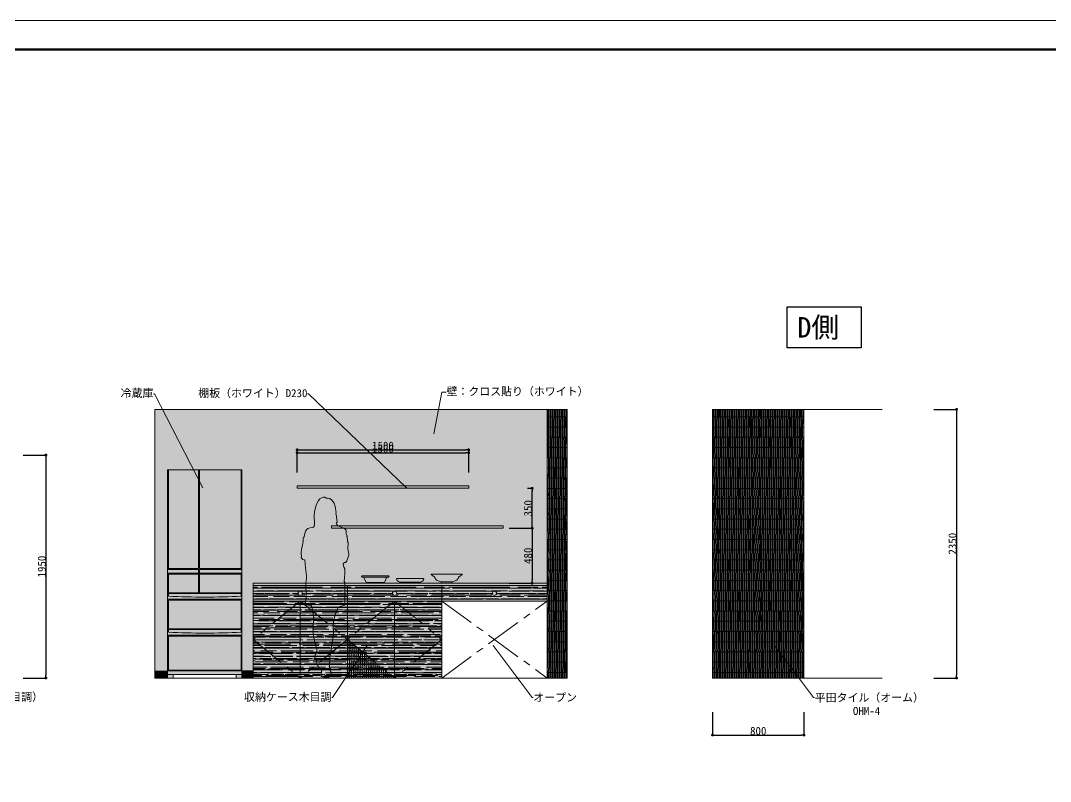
# Model space of a CAD drawing. Header units: millimetres. Extents: x -63086 to 83971, y -129912 to 13382.
# Drawn here: x 22717 to 31720, y -36918 to -30262 of the extents above; entities that cross this region are included whole.
import ezdxf
from ezdxf import colors
from ezdxf.entities.mleader import LeaderData, LeaderLine
from ezdxf.math import Vec2, Vec3

# ---------------------------------------------------------------- set-up
doc = ezdxf.new("R2010")
doc.units = ezdxf.units.MM
doc.linetypes.add('CENTER', pattern=[50.8, 31.75, -6.35, 6.35, -6.35])
doc.layers.get('0').update_dxf_attribs({"lineweight": 0})
for name, color, linetype, lineweight in [('004建具', 7, 'Continuous', 9), ('01用紙枠', 7, 'Continuous', 5), ('097家具', 7, 'Continuous', 0), ('展開', 7, 'Continuous', 9), ('展開建具用', 250, 'Continuous', 9)]:
    doc.layers.add(name, color=color, linetype=linetype, lineweight=lineweight)
doc.layers.add('文字', color=7, linetype='Continuous')
doc.styles.get("Standard").update_dxf_attribs({"font": 'MS Mincho.ttf'})
doc.styles.add('小岩', font='MS Mincho.ttf', dxfattribs={"height": 150})
doc.dimstyles.new('寸法', dxfattribs={"dimtxt": 70, "dimasz": 25, "dimexe": 1.5, "dimexo": 200, "dimtad": 1, "dimdec": 0, "dimtxsty": 'Standard', "dimblk": 'DOT', "dimcen": 2.5, "dimadec": 0, "dimazin": 0, "dimtfac": 1, "dimtdec": 0, "dimtmove": 0, "dimatfit": 3, "dimfxl": 200, "dimfxlon": 1, "dimarcsym": 0})
pattern_1 = [(0, (-8282.7, 1408.853), (78.232, 35.56), [533.4, -71.12, 177.8, -35.56]), (0, (-8235.404, 1426.633), (-35.56, 47.2948), [106.68, -11.7348, 213.36, -26.67]), (0, (-8264.92, 1439.08), (184.912, 23.8252), [284.48, -49.784, 142.24, -35.56])]
pattern_2 = [(0, (-8282.7, 1408.85), (0, 89.408), []), (90, (-8282.7, 1408.85), (-89.408, 89.408), [89.408, -89.408])]

# ---------------------------------------------------------------- blocks, each defined once
blk = doc.blocks.new('大型冷蔵庫7（CAD素材.com）')
at = {"color": 0, "linetype": 'ByBlock', "lineweight": -2}
for points in [[(-325, 1821), (325, 1821)], [(-54.4, 1821), (-54.4, 959.4), (-325, 959.4)], [(-325, 1821), (-325, 0), (-275, 0), (-275, 30)], [(-317.5, 1821), (-317.5, 959.4)], [(325, 959.4), (-46.2, 959.4), (-46.2, 1821)], [(325, 1821), (325, 0), (275, 0), (275, 30)], [(317.5, 1821), (317.5, 959.4)], [(-54.4, 745.9), (-54.4, 949), (-325, 949)], [(-54.4, 917.3), (-325, 917.3)], [(-317.5, 745.9), (-317.5, 907.9), (-54.4, 907.9)], [(-46.2, 745.9), (-46.2, 949), (325, 949)], [(325, 917.3), (-46.2, 917.3)], [(-46.2, 907.9), (317.5, 907.9), (317.5, 745.9)], [(325, 745.9), (-325, 745.9)], [(325, 739.9), (-325, 739.9)], [(-317.5, 739.9), (-317.5, 715.4)], [(317.5, 739.9), (317.5, 715.4)], [(325, 689.4), (-325, 689.4)], [(-317.5, 430.9), (-317.5, 682.2), (317.5, 682.2), (317.5, 430.9)], [(-325, 430.9), (325, 430.9)], [(325, 424.9), (-325, 424.9)], [(325, 374.3), (-325, 374.3)], [(-317.5, 424.9), (-317.5, 400.3)], [(-317.5, 69.3), (-317.5, 367.2), (317.5, 367.2), (317.5, 69.3)], [(317.5, 424.9), (317.5, 400.3)], [(-325, 69.3), (325, 69.3)], [(-325, 62.8), (325, 62.8)], [(325, 30), (-325, 30)]]:
    blk.add_lwpolyline(points, dxfattribs=at)
for points in [[(-317.5, 715.5, 0.022907), (317.5, 715.5)], [(-317.5, 400.5, 0.022907), (317.5, 400.5)]]:
    blk.add_lwpolyline(points, format="xyb", dxfattribs=at)
blk = doc.blocks.new('_Dot')
at = {"color": 0, "linetype": 'ByBlock', "lineweight": -2}
blk.add_line((-0.5, 0), (-1, 0), dxfattribs=at)
at = {"color": 0, "linetype": 'ByBlock', "const_width": 0.5}
blk.add_lwpolyline([(-0.25, 0, 1), (0.25, 0, 1)], format="xyb", close=True, dxfattribs=at)
blk = doc.blocks.new('*D449')
at = {"layer": 'Defpoints', "color": 0, "ltscale": 10, "transparency": 16777216}
for p in [(30250.9, -33663.2), (30250.9, -36013.2), (30900.3, -36013.2)]:
    blk.add_point(p, dxfattribs=at)
at = {"layer": '展開', "color": 0, "lineweight": -2, "ltscale": 10, "transparency": 16777216}
for p, q in [((30700.3, -33663.2), (30901.8, -33663.2)), ((30900.3, -33688.2), (30900.3, -35988.2)), ((30700.3, -36013.2), (30901.8, -36013.2))]:
    blk.add_line(p, q, dxfattribs=at)
at = {"layer": '展開', "color": 0, "lineweight": -2, "ltscale": 10, "transparency": 16777216, "xscale": 25, "yscale": 25, "zscale": 25}
for p, rotation in [((30900.3, -33663.2), 90), ((30900.3, -36013.2), 270)]:
    blk.add_blockref('_Dot', p, dxfattribs=dict(at, rotation=rotation))
at = {"layer": '展開', "color": 0, "ltscale": 10, "transparency": 16777216, "insert": (30864.7, -34838.2), "char_height": 70, "attachment_point": 5, "rotation": 90}
blk.add_mtext('2350', dxfattribs=at)
blk = doc.blocks.new('*D451')
at = {"layer": 'Defpoints', "color": 0, "ltscale": 10, "transparency": 16777216}
for p in [(22383.8, -34063.2), (22383.8, -36013.2), (22938, -36013.2)]:
    blk.add_point(p, dxfattribs=at)
at = {"layer": '展開', "color": 0, "lineweight": -2, "ltscale": 10, "transparency": 16777216}
for p, q in [((22738, -34063.2), (22939.5, -34063.2)), ((22938, -34088.2), (22938, -35988.2)), ((22738, -36013.2), (22939.5, -36013.2))]:
    blk.add_line(p, q, dxfattribs=at)
at = {"layer": '展開', "color": 0, "lineweight": -2, "ltscale": 10, "transparency": 16777216, "xscale": 25, "yscale": 25, "zscale": 25}
for p, rotation in [((22938, -34063.2), 90), ((22938, -36013.2), 270)]:
    blk.add_blockref('_Dot', p, dxfattribs=dict(at, rotation=rotation))
at = {"layer": '展開', "color": 0, "ltscale": 10, "transparency": 16777216, "insert": (22902.4, -35038.2), "char_height": 70, "attachment_point": 5, "rotation": 90}
blk.add_mtext('1950', dxfattribs=at)
blk = doc.blocks.new('*D452')
at = {"layer": 'Defpoints', "color": 0, "ltscale": 10, "transparency": 16777216}
for p in [(28765.9, -35787.3), (29565.9, -35787.3), (29565.9, -36512.1)]:
    blk.add_point(p, dxfattribs=at)
at = {"layer": '展開', "color": 0, "lineweight": -2, "ltscale": 10, "transparency": 16777216}
for p, q in [((28765.9, -36312.1), (28765.9, -36513.6)), ((29565.9, -36312.1), (29565.9, -36513.6)), ((28790.9, -36512.1), (29540.9, -36512.1))]:
    blk.add_line(p, q, dxfattribs=at)
at = {"layer": '展開', "color": 0, "lineweight": -2, "ltscale": 10, "transparency": 16777216, "xscale": 25, "yscale": 25, "zscale": 25, "rotation": 180}
blk.add_blockref('_Dot', (28765.9, -36512.1), dxfattribs=at)
at = {"layer": '展開', "color": 0, "lineweight": -2, "ltscale": 10, "transparency": 16777216, "xscale": 25, "yscale": 25, "zscale": 25}
blk.add_blockref('_Dot', (29565.9, -36512.1), dxfattribs=at)
at = {"layer": '展開', "color": 0, "ltscale": 10, "transparency": 16777216, "insert": (29165.9, -36476.5), "char_height": 70, "attachment_point": 5}
blk.add_mtext('800', dxfattribs=at)
blk = doc.blocks.new('*D453')
at = {"layer": 'Defpoints', "color": 0, "ltscale": 10, "transparency": 16777216}
for p in [(26634.8, -34042.5), (25134.8, -34343.3), (26634.8, -34333.3)]:
    blk.add_point(p, dxfattribs=at)
at = {"layer": '展開', "color": 0, "lineweight": -2, "ltscale": 10, "transparency": 16777216}
for p, q in [((25134.8, -34143.3), (25134.8, -34041)), ((25159.8, -34042.5), (26609.8, -34042.5)), ((26634.8, -34133.3), (26634.8, -34041))]:
    blk.add_line(p, q, dxfattribs=at)
at = {"layer": '展開', "color": 0, "lineweight": -2, "ltscale": 10, "transparency": 16777216, "xscale": 25, "yscale": 25, "zscale": 25, "rotation": 180}
blk.add_blockref('_Dot', (25134.8, -34042.5), dxfattribs=at)
at = {"layer": '展開', "color": 0, "lineweight": -2, "ltscale": 10, "transparency": 16777216, "xscale": 25, "yscale": 25, "zscale": 25}
blk.add_blockref('_Dot', (26634.8, -34042.5), dxfattribs=at)
at = {"layer": '展開', "color": 0, "ltscale": 10, "transparency": 16777216, "insert": (25884.8, -34006.9), "char_height": 70, "attachment_point": 5}
blk.add_mtext('1500', dxfattribs=at)
blk = doc.blocks.new('*D499')
at = {"layer": 'Defpoints', "color": 0, "ltscale": 10, "transparency": 16777216}
for p in [(26634.8, -34016.7), (25134.8, -34545.9), (26634.8, -34525.9)]:
    blk.add_point(p, dxfattribs=at)
at = {"layer": '展開建具用', "color": 0, "lineweight": -2, "ltscale": 10, "transparency": 16777216}
for p, q in [((25134.8, -34216.7), (25134.8, -34015.2)), ((25159.8, -34016.7), (26609.8, -34016.7)), ((26634.8, -34216.7), (26634.8, -34015.2))]:
    blk.add_line(p, q, dxfattribs=at)
at = {"layer": '展開建具用', "color": 0, "lineweight": -2, "ltscale": 10, "transparency": 16777216, "xscale": 25, "yscale": 25, "zscale": 25, "rotation": 180}
blk.add_blockref('_Dot', (25134.8, -34016.7), dxfattribs=at)
at = {"layer": '展開建具用', "color": 0, "lineweight": -2, "ltscale": 10, "transparency": 16777216, "xscale": 25, "yscale": 25, "zscale": 25}
blk.add_blockref('_Dot', (26634.8, -34016.7), dxfattribs=at)
at = {"layer": '展開建具用', "color": 0, "ltscale": 10, "transparency": 16777216, "insert": (25884.8, -33981.1), "char_height": 70, "attachment_point": 5}
blk.add_mtext('1500', dxfattribs=at)
blk = doc.blocks.new('*D502')
at = {"layer": 'Defpoints', "color": 0, "ltscale": 10, "transparency": 16777216}
for p in [(26184.8, -34703.3), (26034.8, -35184.2), (27188.7, -35184.2)]:
    blk.add_point(p, dxfattribs=at)
at = {"layer": '展開建具用', "color": 0, "lineweight": -2, "ltscale": 10, "transparency": 16777216}
for p, q in [((26988.7, -34703.3), (27190.2, -34703.3)), ((27188.7, -34728.3), (27188.7, -35159.2)), ((26988.7, -35184.2), (27190.2, -35184.2))]:
    blk.add_line(p, q, dxfattribs=at)
at = {"layer": '展開建具用', "color": 0, "lineweight": -2, "ltscale": 10, "transparency": 16777216, "xscale": 25, "yscale": 25, "zscale": 25}
for p, rotation in [((27188.7, -34703.3), 90), ((27188.7, -35184.2), 270)]:
    blk.add_blockref('_Dot', p, dxfattribs=dict(at, rotation=rotation))
at = {"layer": '展開建具用', "color": 0, "ltscale": 10, "transparency": 16777216, "insert": (27153.1, -34943.8), "char_height": 70, "attachment_point": 5, "rotation": 90}
blk.add_mtext('480', dxfattribs=at)
blk = doc.blocks.new('*D503')
at = {"layer": 'Defpoints', "color": 0, "ltscale": 10, "transparency": 16777216}
for p in [(26949.8, -34353.3), (27189.6, -34353.3), (27207.4, -34703.3)]:
    blk.add_point(p, dxfattribs=at)
at = {"layer": '展開建具用', "color": 0, "lineweight": -2, "ltscale": 10, "transparency": 16777216}
for p, q in [((27149.8, -34353.3), (27191.1, -34353.3)), ((27189.6, -34678.3), (27189.6, -34378.3)), ((27189.6, -34703.3), (27188.1, -34703.3))]:
    blk.add_line(p, q, dxfattribs=at)
at = {"layer": '展開建具用', "color": 0, "lineweight": -2, "ltscale": 10, "transparency": 16777216, "xscale": 25, "yscale": 25, "zscale": 25}
for p, rotation in [((27189.6, -34353.3), 90), ((27189.6, -34703.3), 270)]:
    blk.add_blockref('_Dot', p, dxfattribs=dict(at, rotation=rotation))
at = {"layer": '展開建具用', "color": 0, "ltscale": 10, "transparency": 16777216, "insert": (27154, -34528.3), "char_height": 70, "attachment_point": 5, "rotation": 90}
blk.add_mtext('350', dxfattribs=at)
blk = doc.blocks.new('人物（CAD素材.com）0dd6969a')
at = {"color": 0, "linetype": 'ByBlock', "lineweight": -2}
for points in [[(-63.5, 1387.8), (-63.5, 1378.1), (-59.4, 1334.3), (-59.8, 1311.6), (-62.8, 1298.4), (-69.3, 1288.6), (-75.8, 1287.1), (-98.2, 1283.8), (-117.5, 1276.1), (-130.3, 1265.6), (-137.9, 1252.5), (-150.1, 1209.3), (-150.2, 1207.2), (-149.5, 1205.5), (-149.9, 1204.5), (-153.6, 1202.6), (-155.6, 1200.1), (-157.1, 1194.9), (-157.8, 1184.5), (-158.3, 1166.3), (-161.4, 1144.9), (-173.5, 1092.6), (-176.8, 1065), (-176.5, 1051.6), (-172.9, 1038.7), (-174.2, 1033.8), (-177.2, 1026.7), (-176.8, 1021.4), (-171, 1014), (-160.3, 1005.4), (-147.3, 1000.1), (-145.7, 1001.9), (-144.4, 1002.2), (-137.9, 934.1), (-128.2, 861.8), (-129, 837.7), (-134.5, 802.2), (-133.3, 676.3), (-140, 612.9), (-118.1, 605.3), (-84.7, 603.6), (-64.7, 497.6), (-70.1, 435.4), (-72.1, 356.3), (-59.9, 294.1), (-39.7, 222.4), (-37.6, 194.6), (-47.1, 179.8), (-52.1, 174), (-55.8, 146.2), (-52.8, 143.6), (-41.7, 121.1), (-40.6, 115), (-39.7, 94.2), (-33.8, 80.7), (-29.8, 78.9), (-25.7, 59.7), (-20.5, 54.6), (-10.1, 51.5), (5.4, 49.9), (7.3, 47.7), (6.4, 41.4), (3.4, 37.1), (1, 32.8), (0, 0), (3.6, -12.5), (11.4, -19.5), (23.5, -24.2), (58.1, -24.7), (65.5, -23.5), (72.2, -20.3), (76.4, -16.2), (77.2, -14.1), (78.8, -12.6), (80.1, -12.2), (81.8, -12), (84, -11.2), (87, -8.9), (89.6, -5), (90.4, -2.9), (90.6, -1.4), (90, 0.9), (85.7, 11.2), (85.3, 13.2), (85.4, 14.2), (86.1, 15.3), (86.1, 16.6), (85.5, 18.2), (82.4, 23.9), (82.1, 26.1), (76.5, 35.9), (73.4, 43.3), (70.9, 59.9), (69.4, 71.4), (71.7, 73.9), (72.8, 84.4), (72.7, 93.8), (71.7, 103.1), (73.7, 117.3), (77.1, 121.8), (77.9, 129.9), (76.4, 135), (72.1, 139.5), (73.6, 144.8), (106.5, 354.3), (103.2, 440.8), (119.4, 515.2), (147.8, 590.3), (205, 606), (206.1, 806), (201.3, 813.1), (204.7, 883.1), (206.9, 924.9), (197.6, 939.7), (194.7, 953.6), (191.4, 967.1), (197.4, 975.3), (200, 980.5), (202.4, 979.5), (202.4, 978.7), (203.7, 978.4), (206.5, 978.9), (211.1, 980.9), (215.9, 984.1), (222.3, 991.4), (224.8, 996.4), (226.9, 1002.6), (238.8, 1034), (240.5, 1042.7), (240.5, 1052.5), (237.6, 1070.5), (233, 1096.4), (234.6, 1154.3), (229.3, 1162.4), (228.9, 1164.5), (229.5, 1166.3), (229.2, 1187.1), (222.9, 1205.1), (224.3, 1205.3), (226, 1207.2), (227.8, 1211.6), (218.7, 1232.7), (216.4, 1262.4), (200.8, 1281.3), (182.2, 1286.8), (143.9, 1301.1), (136.3, 1311.5), (129.3, 1324.8), (138, 1333), (132.6, 1380.8), (126.7, 1411.5), (130, 1415.8), (122.6, 1469), (112.4, 1497.6), (93.2, 1524.8), (75.5, 1538.3), (61.6, 1543), (48.1, 1542.3), (43, 1541.9), (38.2, 1546.1), (30.3, 1549.9), (18.6, 1550.4), (8, 1549.3), (-13.5, 1535.3), (-23, 1522.7), (-42.5, 1489.2), (-51.9, 1460.8), (-59, 1423.8)], [(202.4, 979.5), (202.4, 979.5)]]:
    blk.add_lwpolyline(points, close=True, dxfattribs=at)
blk = doc.blocks.new('食器（CAD素材.com）2')
at = {"color": 0, "linetype": 'ByBlock', "lineweight": -2}
blk.add_lwpolyline([(-134, 80, 0.414207), (-135, 79), (-135, 78.1, 0.208241), (-132.7, 72.8, 0.096197), (-116.6, 62.7), (-116.3, 62.6, -0.231159), (-104.4, 49.7, 0.217652), (-81, 23.2, 0.061534), (-51.2, 12.4, -0.237836), (-49.8, 11.3, 0.002122), (-45.6, 1.8, 0.295161), (-42.8, 0), (42.8, 0, 0.295161), (45.6, 1.8, 0.002122), (49.8, 11.3, -0.237836), (51.2, 12.4, 0.061534), (81, 23.2, 0.217652), (104.4, 49.7, -0.231159), (116.3, 62.6), (116.6, 62.7, 0.096197), (132.7, 72.8, 0.208241), (135, 78.1), (135, 79, 0.414207), (134, 80)], format="xyb", close=True, dxfattribs=at)
for points in [[(135, 78.2), (-135, 78.2)], [(-49.7, 11.1), (49.7, 11.1)]]:
    blk.add_lwpolyline(points, dxfattribs=at)
blk = doc.blocks.new('食器（CAD素材.com）4')
at = {"color": 0, "linetype": 'ByBlock', "lineweight": -2}
blk.add_lwpolyline([(86.6, 0), (-86.6, 0, -0.414214), (-89.6, 3), (-89.6, 8.2, 0.321083), (-90.3, 9.2, -0.017841), (-101.8, 15.6, -0.097218), (-116.1, 29.6, -0.134812), (-120, 39.6), (-120, 39.8, -0.357614), (-119.8, 40), (119.8, 40, -0.357614), (120, 39.8), (120, 39.6, -0.134812), (116.1, 29.6, -0.097218), (101.8, 15.6, -0.017841), (90.3, 9.2, 0.321083), (89.6, 8.2), (89.6, 3, -0.414214)], format="xyb", close=True, dxfattribs=at)
blk.add_lwpolyline([(-89.6, 8.2), (89.6, 8.2)], dxfattribs=at)
blk = doc.blocks.new('食器（CAD素材.com）6')
at = {"color": 0, "linetype": 'ByBlock', "lineweight": -2}
blk.add_lwpolyline([(114.5, 53.6, 0.959566), (114.5, 65), (-114.5, 65, 0.959566), (-114.5, 53.6)], format="xyb", close=True, dxfattribs=at)
blk.add_lwpolyline([(-106.9, 53.6, -0.241161), (-96.1, 43.8), (-85.9, 16.5, 0.215146), (-76.9, 7.9, -0.15828), (-71.3, 4.3, 0.013009), (-68.8, 1.1, 0.224352), (-66.5, 0), (66.5, 0, 0.224352), (68.8, 1.1, 0.013009), (71.3, 4.3, -0.15828), (76.9, 7.9, 0.215146), (85.9, 16.5), (96.1, 43.8, -0.241161), (106.9, 53.6)], format="xyb", dxfattribs=at)
blk.add_lwpolyline([(73.8, 6.5), (-73.8, 6.5)], dxfattribs=at)

msp = doc.modelspace()

# ---------------------------------------------------------------- hatches: boundary and pattern name
at = {"ltscale": 10, "true_color": 0x636466, "transparency": 33554595}
h = msp.add_hatch(dxfattribs=at)
h.set_pattern_fill('ANSI31', color=251, scale=3.2, angle=226)
h.paths.add_polyline_path([(27495.8017, -33663.2463), (27320.8017, -33663.2463), (27320.8017, -36013.2463), (27495.8017, -36013.2463)])
h = msp.add_hatch(dxfattribs=at)
h.set_pattern_fill('ANSI31', color=251, scale=3.2, angle=226)
h.set_pattern_definition([(271, (-8282.699, 1408.853), (10.1584526, 0.1773164), [])])
h.paths.add_polyline_path([(29565.909, -33663.2463), (28765.909, -33663.2463), (28765.909, -36013.2463), (29565.909, -36013.2463)])
at = {"ltscale": 10, "true_color": 0x9c5e31, "transparency": 33554541}
h = msp.add_hatch(dxfattribs=at)
h.set_pattern_fill('AR-RROOF', color=25, scale=1.4)
h.set_pattern_definition(pattern_1)
h.paths.add_polyline_path([(25573.8017, -35204.2463), (24748.8017, -35204.2463), (24748.8017, -35339.5115), (25573.8017, -35339.5115)])
h.paths.add_polyline_path([(25142.6719, -35272.3943, -1), (25179.9315, -35272.3943, -1)], flags=16)
h = msp.add_hatch(dxfattribs=at)
h.set_pattern_fill('AR-RROOF', color=25, scale=1.4)
h.set_pattern_definition(pattern_1)
h.paths.add_polyline_path([(26398.8017, -35204.2463), (25573.8017, -35204.2463), (25573.8017, -35339.5115), (25986.3017, -35339.5115), (26398.8017, -35339.5115)])
h.paths.add_polyline_path([(25967.6719, -35272.3943, -1), (26004.9315, -35272.3943, -1)], flags=16)
h = msp.add_hatch(dxfattribs=at)
h.set_pattern_fill('AR-RROOF', color=25, scale=1.4)
h.set_pattern_definition(pattern_1)
h.paths.add_polyline_path([(27320.8017, -35204.2463), (26398.8017, -35204.2463), (26398.8017, -35339.5115), (27320.8017, -35339.5115)])
h.paths.add_polyline_path([(26878.4315, -35272.3943, -1), (26841.1719, -35272.3943, -1)], flags=16)
h = msp.add_hatch(dxfattribs=at)
h.set_pattern_fill('AR-RROOF', color=25, scale=1.4)
h.set_pattern_definition(pattern_1)
h.paths.add_polyline_path([(25161.3017, -35339.5115), (24748.8017, -35339.5115), (24748.8017, -35676.3789)])
h.paths.add_polyline_path([(24748.8017, -35676.3789), (24748.8017, -36013.2463), (25161.3017, -36013.2463)])
h.paths.add_polyline_path([(25573.8017, -35676.3789), (25573.8017, -36013.2463), (25986.3017, -36013.2463)])
h.paths.add_polyline_path([(25986.3017, -35339.5115), (25573.8017, -35339.5115), (25573.8017, -35676.3789)])
h = msp.add_hatch(dxfattribs=at)
h.set_pattern_fill('AR-RROOF', color=25, scale=1.4)
h.set_pattern_definition(pattern_1)
h.paths.add_polyline_path([(25161.3017, -35339.5115), (24748.8017, -35676.3789), (25161.3017, -36013.2463)])
h = msp.add_hatch(dxfattribs=at)
h.set_pattern_fill('AR-RROOF', color=25, scale=1.4)
h.set_pattern_definition(pattern_1)
h.paths.add_polyline_path([(25573.8017, -35339.5115), (25161.3017, -35339.5115), (25573.8017, -35676.3789)], flags=17)
h = msp.add_hatch(dxfattribs=at)
h.set_pattern_fill('AR-RROOF', color=25, scale=1.4)
h.set_pattern_definition(pattern_1)
h.paths.add_polyline_path([(25161.3017, -35339.5115), (25161.3017, -36013.2463), (25573.8017, -35676.3789)])
h = msp.add_hatch(dxfattribs=at)
h.set_pattern_fill('AR-RROOF', color=25, scale=1.4)
h.set_pattern_definition(pattern_1)
h.paths.add_polyline_path([(25986.3017, -35339.5115), (25573.8017, -35676.3789), (25986.3017, -36013.2463)])
h = msp.add_hatch(dxfattribs=at)
h.set_pattern_fill('AR-RROOF', color=25, scale=1.4)
h.set_pattern_definition(pattern_1)
h.paths.add_polyline_path([(26398.8017, -35676.3789), (25986.3017, -35339.5115), (25986.3017, -36013.2463)])
h = msp.add_hatch(dxfattribs=at)
h.set_pattern_fill('AR-RROOF', color=25, scale=1.4)
h.set_pattern_definition(pattern_1)
h.paths.add_polyline_path([(26398.8017, -35339.5115), (25986.3017, -35339.5115), (26398.8017, -35676.3789)], flags=17)
h = msp.add_hatch(dxfattribs=at)
h.set_pattern_fill('AR-RROOF', color=25, scale=1.4)
h.set_pattern_definition(pattern_1)
h.paths.add_polyline_path([(25573.8017, -35676.3789), (25161.3017, -36013.2463), (25573.8017, -36013.2463)], flags=17)
at = {"ltscale": 10, "true_color": 0xf0c089, "transparency": 33554477}
h = msp.add_hatch(dxfattribs=at)
h.set_pattern_fill('ANSI31', color=31, scale=5.2, angle=226)
h.set_pattern_definition([(271, (-8282.699, 1408.853), (16.5074854, 0.288139), [])])
h.paths.add_polyline_path([(25573.8017, -35676.3789), (25573.8017, -36013.2463), (25986.3017, -36013.2463)], flags=17)
at = {"ltscale": 10, "true_color": 0x9c5e31, "transparency": 33554541}
h = msp.add_hatch(dxfattribs=at)
h.set_pattern_fill('AR-RROOF', color=25, scale=1.4)
h.set_pattern_definition(pattern_1)
h.paths.add_polyline_path([(26398.8017, -35676.3789), (25986.3017, -36013.2463), (26034.8017, -36013.2463), (26398.8017, -36013.2463)], flags=17)
at = {"layer": '097家具', "ltscale": 10, "true_color": 0x636466, "transparency": 33554610}
h = msp.add_hatch(color=251, dxfattribs=at)
h.dxf.hatch_style = 1
h.set_gradient(color1=(147, 149, 152), color2=(199, 200, 202), name='CYLINDER')
h.paths.add_polyline_path([(24643.9362, -34192.5322), (24280.1584, -34192.5322), (24280.1584, -35054.1536), (24643.9362, -35054.1536)])
h.paths.add_polyline_path([(24272.009, -34192.5322), (24008.84, -34192.5322), (24008.84, -35054.1536), (24272.009, -35054.1536)])
h.paths.add_polyline_path([(24272.009, -35064.5322), (24001.3881, -35064.5322), (24001.3881, -35096.2002), (24272.009, -35096.2002)])
h.paths.add_polyline_path([(24651.3881, -35064.5322), (24280.1584, -35064.5322), (24280.1584, -35096.2002), (24651.3881, -35096.2002)])
h.paths.add_polyline_path([(24643.9362, -35105.6272), (24280.1584, -35105.6272), (24280.1584, -35267.5823), (24643.9362, -35267.5823)])
h.paths.add_polyline_path([(24272.009, -35105.6272), (24008.84, -35105.6272), (24008.84, -35267.5823), (24272.009, -35267.5823)])
h.paths.add_polyline_path([(24643.9362, -35331.2837), (24008.84, -35331.2837), (24008.84, -35582.6339), (24643.9362, -35582.6339)])
h.paths.add_polyline_path([(24643.9362, -35298.0273), (24643.9362, -35273.6178), (24008.84, -35273.6178), (24008.84, -35298.0273, 0.022907441)], flags=17)
h.paths.add_polyline_path([(24651.3881, -35273.6178), (24643.9362, -35273.6178), (24643.9362, -35298.0273, -0.022907441), (24008.84, -35298.0273), (24008.84, -35273.6178), (24001.3881, -35273.6178), (24001.3881, -35324.1518), (24651.3881, -35324.1518)])
h.paths.add_polyline_path([(24643.9362, -35588.6693), (24008.84, -35588.6693), (24008.84, -35613.0788, 0.022907441), (24643.9362, -35613.0788)], flags=17)
h.paths.add_polyline_path([(24651.3881, -35588.6693), (24643.9362, -35588.6693), (24643.9362, -35613.0788, -0.022907441), (24008.84, -35613.0788), (24008.84, -35588.6693), (24001.3881, -35588.6693), (24001.3881, -35639.2033), (24651.3881, -35639.2033)])
h.paths.add_polyline_path([(24643.9362, -35646.3353), (24008.84, -35646.3353), (24008.84, -35944.2755), (24643.9362, -35944.2755)])
h.paths.add_polyline_path([(24651.3881, -35950.7767), (24001.3881, -35950.7767), (24001.3881, -35983.5322), (24651.3881, -35983.5322)])
h.paths.add_polyline_path([(24651.3881, -35983.5322), (24601.3881, -35983.5322), (24601.3881, -36013.5322), (24651.3881, -36013.5322)])
h.paths.add_polyline_path([(24051.3881, -35983.5322), (24001.3881, -35983.5322), (24001.3881, -36013.5322), (24051.3881, -36013.5322)])
at = {"layer": '097家具', "ltscale": 10, "true_color": 0xfffcf5, "transparency": 33554597}
h = msp.add_hatch(color=7, dxfattribs=at)
h.dxf.hatch_style = 1
h.paths.add_polyline_path([(26634.8017, -34333.2626), (25134.8017, -34333.2626), (25134.8017, -34353.2626), (26634.8017, -34353.2626)])
h = msp.add_hatch(color=7, dxfattribs=at)
h.dxf.hatch_style = 1
h.paths.add_polyline_path([(26934.8017, -34683.2626), (25434.8017, -34683.2626), (25434.8017, -34703.2626), (26934.8017, -34703.2626)])
h = msp.add_hatch(color=7, dxfattribs=at)
h.dxf.hatch_style = 1
h.paths.add_polyline_path([(26398.8017, -35184.2463), (25573.8017, -35184.2463), (25573.8017, -35204.2463), (26398.8017, -35204.2463)])
h.paths.add_polyline_path([(25573.8017, -35184.2463), (24748.8017, -35184.2463), (24748.8017, -35204.2463), (25391.8017, -35204.2463), (25573.8017, -35204.2463)])
h.paths.add_polyline_path([(27320.8017, -35184.2463), (26398.8017, -35184.2463), (26398.8017, -35204.2463), (27320.8017, -35204.2463)])
h = msp.add_hatch(color=7, dxfattribs=at)
h.dxf.hatch_style = 1
h.paths.add_polyline_path([(26004.9315, -35272.3943, 1), (25967.6719, -35272.3943, 1)])
h.paths.add_polyline_path([(25179.9315, -35272.3943, 1), (25142.6719, -35272.3943, 1)])
at = {"layer": '展開', "ltscale": 10, "true_color": 0xfffefa}
h = msp.add_hatch(color=7, dxfattribs=at)
h.dxf.hatch_style = 1
h.paths.add_polyline_path([(27320.8017, -33663.2463), (23890.6337, -33663.2463), (23890.6337, -35953.2463), (24001.9668, -35953.2463), (24001.9668, -34192.2463), (24651.9668, -34192.2463), (24651.9668, -35951.2148), (24748.8017, -35951.2148), (24748.8017, -35339.5115), (24748.8017, -35184.2463), (27320.8017, -35184.2463)])
h.paths.add_polyline_path([(26634.8017, -34333.2626), (26634.8017, -34353.2626), (25134.8017, -34353.2626), (25134.8017, -34333.2626)], flags=16)
h.paths.add_polyline_path([(26934.8017, -34683.2626), (26934.8017, -34703.2626), (25434.8017, -34703.2626), (25434.8017, -34683.2626)], flags=16)
at = {"layer": '展開', "ltscale": 10}
h = msp.add_hatch(dxfattribs=at)
h.set_pattern_fill('AR-B816', color=256, scale=0.44)
h.set_pattern_definition(pattern_2)
h.paths.add_polyline_path([(27495.8017, -33663.2463), (27320.8017, -33663.2463), (27320.8017, -36013.2463), (27495.8017, -36013.2463)])
at = {"layer": '展開', "ltscale": 10, "true_color": 0xadddf7, "transparency": 33554541}
h = msp.add_hatch(color=141, dxfattribs=at)
h.dxf.hatch_style = 1
h.paths.add_polyline_path([(27495.8017, -33663.2463), (27320.8017, -33663.2463), (27320.8017, -36013.2463), (27495.8017, -36013.2463)])
at = {"layer": '展開', "ltscale": 10}
h = msp.add_hatch(dxfattribs=at)
h.set_pattern_fill('AR-B816', color=256, scale=0.44)
h.set_pattern_definition(pattern_2)
h.paths.add_polyline_path([(29565.909, -33663.2463), (28765.909, -33663.2463), (28765.909, -36013.2463), (29565.909, -36013.2463)])
at = {"layer": '展開', "ltscale": 10, "true_color": 0xadddf7, "transparency": 33554541}
h = msp.add_hatch(color=141, dxfattribs=at)
h.dxf.hatch_style = 1
h.paths.add_polyline_path([(29565.909, -33663.2463), (28765.909, -33663.2463), (28765.909, -36013.2463), (29565.909, -36013.2463)])
at = {"layer": '展開', "ltscale": 10, "true_color": 0xf0c089, "transparency": 33554607}
h = msp.add_hatch(color=31, dxfattribs=at)
h.dxf.hatch_style = 1
h.paths.add_polyline_path([(25573.8017, -35204.2463), (24748.8017, -35204.2463), (24748.8017, -35339.5115), (25573.8017, -35339.5115)])
edge = h.paths.add_edge_path(flags=16)
edge.add_arc((25161.3017, -35272.3943), 18.6298, 0, 360)
h.paths.add_polyline_path([(25161.3017, -35339.5115), (24748.8017, -35339.5115), (24748.8017, -35676.3789)], flags=0)
h.paths.add_polyline_path([(25986.3017, -35339.5115), (25573.8017, -35339.5115), (25573.8017, -35676.3789)], flags=0)
h = msp.add_hatch(color=31, dxfattribs=at)
h.dxf.hatch_style = 1
h.paths.add_polyline_path([(25986.3017, -35339.5115), (25573.8017, -35339.5115), (25573.8017, -35676.3789)], flags=0)
h.paths.add_polyline_path([(26398.8017, -35204.2463), (25573.8017, -35204.2463), (25573.8017, -35339.5115), (25986.3017, -35339.5115), (26398.8017, -35339.5115)])
edge = h.paths.add_edge_path(flags=16)
edge.add_arc((25986.3017, -35272.3943), 18.6298, 0, 360)
h = msp.add_hatch(color=31, dxfattribs=at)
h.dxf.hatch_style = 1
h.paths.add_polyline_path([(27320.8017, -35204.2463), (26398.8017, -35204.2463), (26398.8017, -35339.5115), (27320.8017, -35339.5115)])
edge = h.paths.add_edge_path(flags=16)
edge.add_arc((26859.8017, -35272.3943), 18.6298, 0, 360)
edge = h.paths.add_edge_path(flags=16)
edge.add_arc((26859.8017, -35272.3943), 18.6298, 0, 360)
h = msp.add_hatch(color=31, dxfattribs=at)
h.dxf.hatch_style = 1
h.paths.add_polyline_path([(25161.3017, -35339.5115), (24748.8017, -35339.5115), (24748.8017, -35676.3789)])
h.paths.add_polyline_path([(24748.8017, -35676.3789), (24748.8017, -36013.2463), (25161.3017, -36013.2463)])
h.paths.add_polyline_path([(25573.8017, -35676.3789), (25573.8017, -36013.2463), (25986.3017, -36013.2463)])
h.paths.add_polyline_path([(25986.3017, -35339.5115), (25573.8017, -35339.5115), (25573.8017, -35676.3789)])
h = msp.add_hatch(color=31, dxfattribs=at)
h.dxf.hatch_style = 1
h.paths.add_polyline_path([(25161.3017, -35339.5115), (24748.8017, -35339.5115), (24748.8017, -35676.3789)], flags=0)
h.paths.add_polyline_path([(24748.8017, -35676.3789), (24748.8017, -36013.2463), (25161.3017, -36013.2463)], flags=0)
h.paths.add_polyline_path([(25573.8017, -35339.5115), (25161.3017, -35339.5115), (25573.8017, -35676.3789)], flags=17)
h.paths.add_polyline_path([(25986.3017, -35339.5115), (25573.8017, -35339.5115), (25573.8017, -35676.3789)], flags=0)
h.paths.add_polyline_path([(25573.8017, -35676.3789), (25573.8017, -36013.2463), (25986.3017, -36013.2463)], flags=0)
h = msp.add_hatch(color=31, dxfattribs=at)
h.dxf.hatch_style = 1
h.paths.add_polyline_path([(25161.3017, -35339.5115), (24748.8017, -35339.5115), (24748.8017, -35676.3789)], flags=0)
h.paths.add_polyline_path([(24748.8017, -35676.3789), (24748.8017, -36013.2463), (25161.3017, -36013.2463)], flags=0)
h.paths.add_polyline_path([(25573.8017, -35676.3789), (25161.3017, -36013.2463), (25573.8017, -36013.2463)], flags=17)
h.paths.add_polyline_path([(25986.3017, -35339.5115), (25573.8017, -35339.5115), (25573.8017, -35676.3789)], flags=0)
h.paths.add_polyline_path([(25573.8017, -35676.3789), (25573.8017, -36013.2463), (25986.3017, -36013.2463)], flags=0)
h = msp.add_hatch(color=31, dxfattribs=at)
h.dxf.hatch_style = 1
h.paths.add_polyline_path([(25161.3017, -35339.5115), (24748.8017, -35339.5115), (24748.8017, -35676.3789)], flags=0)
h.paths.add_polyline_path([(24748.8017, -35676.3789), (24748.8017, -36013.2463), (25161.3017, -36013.2463)], flags=0)
h.paths.add_polyline_path([(25573.8017, -35676.3789), (25161.3017, -35339.5115), (25161.3017, -36013.2463)])
h.paths.add_polyline_path([(25986.3017, -35339.5115), (25573.8017, -35339.5115), (25573.8017, -35676.3789)], flags=0)
h.paths.add_polyline_path([(25573.8017, -35676.3789), (25573.8017, -36013.2463), (25986.3017, -36013.2463)], flags=0)
h = msp.add_hatch(color=31, dxfattribs=at)
h.dxf.hatch_style = 1
h.paths.add_polyline_path([(25161.3017, -35339.5115), (24748.8017, -35676.3789), (25161.3017, -36013.2463)])
h.paths.add_polyline_path([(25161.3017, -35339.5115), (24748.8017, -35339.5115), (24748.8017, -35676.3789)], flags=0)
h.paths.add_polyline_path([(24748.8017, -35676.3789), (24748.8017, -36013.2463), (25161.3017, -36013.2463)], flags=0)
h = msp.add_hatch(color=31, dxfattribs=at)
h.dxf.hatch_style = 1
h.paths.add_polyline_path([(25986.3017, -35339.5115), (25573.8017, -35339.5115), (25573.8017, -35676.3789)], flags=0)
h.paths.add_polyline_path([(25986.3017, -35339.5115), (25573.8017, -35676.3789), (25986.3017, -36013.2463)])
h.paths.add_polyline_path([(25573.8017, -35676.3789), (25573.8017, -36013.2463), (25986.3017, -36013.2463)], flags=0)
h = msp.add_hatch(color=31, dxfattribs=at)
h.dxf.hatch_style = 1
h.paths.add_polyline_path([(25986.3017, -35339.5115), (25573.8017, -35339.5115), (25573.8017, -35676.3789)], flags=0)
h.paths.add_polyline_path([(26398.8017, -35676.3789), (25986.3017, -35339.5115), (25986.3017, -36013.2463)])
h.paths.add_polyline_path([(25573.8017, -35676.3789), (25573.8017, -36013.2463), (25986.3017, -36013.2463)], flags=0)
h = msp.add_hatch(color=31, dxfattribs=at)
h.dxf.hatch_style = 1
h.paths.add_polyline_path([(25986.3017, -35339.5115), (25573.8017, -35339.5115), (25573.8017, -35676.3789)], flags=0)
h.paths.add_polyline_path([(26398.8017, -35676.3789), (25986.3017, -36013.2463), (26034.8017, -36013.2463), (26398.8017, -36013.2463)], flags=17)
h.paths.add_polyline_path([(25573.8017, -35676.3789), (25573.8017, -36013.2463), (25986.3017, -36013.2463)], flags=0)
h = msp.add_hatch(color=31, dxfattribs=at)
h.dxf.hatch_style = 1
h.paths.add_polyline_path([(25986.3017, -35339.5115), (25573.8017, -35339.5115), (25573.8017, -35676.3789)], flags=0)
h.paths.add_polyline_path([(26398.8017, -35339.5115), (25986.3017, -35339.5115), (26398.8017, -35676.3789)], flags=17)
h.paths.add_polyline_path([(25573.8017, -35676.3789), (25573.8017, -36013.2463), (25986.3017, -36013.2463)], flags=0)
at = {"layer": '展開', "ltscale": 10}
h = msp.add_hatch(color=256, dxfattribs=at)
h.dxf.hatch_style = 1
h.paths.add_polyline_path([(24001.9668, -35953.2463), (23890.6337, -35953.2463), (23890.6337, -36013.2463), (24001.9668, -36013.2463)])
h = msp.add_hatch(color=256, dxfattribs=at)
h.dxf.hatch_style = 1
h.paths.add_polyline_path([(24748.8017, -35950.4908), (24651.9668, -35950.4908), (24651.9668, -36013.2463), (24748.8017, -36013.2463)])

# ---------------------------------------------------------------- linework, layer by layer
at = {"ltscale": 10}
for p, q in [((23890.6337, -33663.2463), (27495.8017, -33663.2463)), ((23890.6337, -33663.2463), (23890.6337, -36013.2463)), ((24748.8017, -35339.5115), (24748.8017, -36013.2463))]:
    msp.add_line(p, q, dxfattribs=at)
at = {"layer": '004建具', "linetype": 'CENTER', "ltscale": 10}
for p, q in [((25161.3017, -35339.5115), (24748.8017, -35676.3789)), ((25161.3017, -35339.5115), (25573.8017, -35676.3789)), ((25986.3017, -35339.5115), (25573.8017, -35676.3789)), ((25986.3017, -35339.5115), (26398.8017, -35676.3789)), ((26398.8017, -35339.5115), (27320.8017, -36013.2463)), ((26398.8017, -36013.2463), (27320.8017, -35339.5115)), ((24748.8017, -35676.3789), (25161.3017, -36013.2463)), ((25573.8017, -35676.3789), (25161.3017, -36013.2463)), ((25573.8017, -35676.3789), (25986.3017, -36013.2463)), ((26398.8017, -35676.3789), (25986.3017, -36013.2463))]:
    msp.add_line(p, q, dxfattribs=at)
at = {"layer": '01用紙枠'}
msp.add_lwpolyline([(13390.554, -30262.4261), (13390.554, -43623.5191), (32285.0288, -43623.5191), (32285.0288, -30262.4261)], close=True, dxfattribs=at)
msp.add_lwpolyline([(13390.554, -30262.4261), (13390.554, -43623.5191), (32285.0288, -43623.5191), (32285.0288, -30262.4261)], close=True, dxfattribs=at)
at = {"layer": '01用紙枠', "const_width": 22.4934}
msp.add_lwpolyline([(13653.0698, -43370.393), (32022.513, -43370.393), (32022.513, -30515.5522), (13653.0698, -30515.5522)], close=True, dxfattribs=at)
msp.add_lwpolyline([(13653.0698, -43370.393), (32022.513, -43370.393), (32022.513, -30515.5522), (13653.0698, -30515.5522)], close=True, dxfattribs=at)
msp.add_lwpolyline([(13653.0698, -43370.393), (32022.513, -43370.393), (32022.513, -30515.5522), (13653.0698, -30515.5522)], close=True, dxfattribs=at)
at = {"layer": '01用紙枠', "lineweight": 5, "const_width": 22.4934}
msp.add_lwpolyline([(13653.0698, -43370.393), (32022.513, -43370.393), (32022.513, -30515.5522), (13653.0698, -30515.5522)], close=True, dxfattribs=at)
msp.add_lwpolyline([(13653.0698, -43370.393), (32022.513, -43370.393), (32022.513, -30515.5522), (13653.0698, -30515.5522)], close=True, dxfattribs=at)
at = {"layer": '展開', "ltscale": 10}
for p, q in [((27320.8017, -35184.2463), (27320.8017, -33663.2463)), ((27320.8017, -33663.2463), (27320.8017, -36013.2463)), ((27495.8017, -35184.2463), (27495.8017, -33663.2463)), ((27495.8017, -33663.2463), (27495.8017, -36013.2463)), ((28765.909, -33663.2463), (30250.922, -33663.2463)), ((28765.909, -36013.2463), (28765.909, -33663.2463)), ((29565.909, -36013.2463), (29565.909, -33663.2463)), ((24001.9668, -36013.2463), (24001.9668, -34192.2463)), ((24001.9668, -34192.2463), (24651.9668, -34192.2463)), ((24651.9668, -34192.2463), (24651.9668, -36013.2463)), ((25134.8017, -34333.2626), (26634.8017, -34333.2626)), ((25134.8017, -34353.2626), (25134.8017, -34333.2626)), ((26634.8017, -34353.2626), (25134.8017, -34353.2626)), ((26634.8017, -34333.2626), (26634.8017, -34353.2626)), ((25434.8017, -34683.2626), (26934.8017, -34683.2626)), ((25434.8017, -34703.2626), (25434.8017, -34683.2626)), ((26934.8017, -34703.2626), (25434.8017, -34703.2626)), ((26934.8017, -34683.2626), (26934.8017, -34703.2626)), ((24748.8017, -36013.2463), (24748.8017, -35184.2463)), ((24748.8017, -35184.2463), (27320.8017, -35184.2463)), ((24748.8017, -35184.2463), (27320.8017, -35184.2463)), ((24748.8017, -35184.2463), (24748.8017, -36013.2463)), ((24748.8017, -35204.2463), (27320.8017, -35204.2463)), ((24748.8017, -35204.2463), (27320.8017, -35204.2463)), ((24748.8017, -35204.2463), (25391.8017, -35204.2463)), ((25573.8017, -36013.2463), (25573.8017, -35204.2463)), ((26398.8017, -36013.2463), (26398.8017, -35204.2463)), ((24748.8017, -35339.5115), (27320.8017, -35339.5115)), ((24748.8017, -35339.5115), (25573.8017, -35339.5115)), ((25161.3017, -35339.5115), (25161.3017, -36013.2463)), ((25573.8017, -35339.5115), (26398.8017, -35339.5115)), ((25986.3017, -35339.5115), (25986.3017, -36013.2463)), ((26398.8017, -35339.5115), (27320.8017, -35339.5115)), ((23890.6337, -36013.2463), (23890.6337, -35953.2463)), ((23890.6337, -36013.2463), (23890.6337, -35953.2463)), ((23890.6337, -35953.2463), (24001.9668, -35953.2463)), ((23890.6337, -36013.2463), (27495.8017, -36013.2463)), ((24748.8017, -36013.2463), (26034.8017, -36013.2463)), ((26034.8017, -36013.2463), (26677.8017, -36013.2463)), ((28765.909, -36013.2463), (30250.922, -36013.2463)), ((28765.909, -36013.2463), (29565.909, -36013.2463))]:
    msp.add_line(p, q, dxfattribs=at)
msp.add_lwpolyline([(24651.9668, -35950.4908), (24748.8017, -35950.4908), (24748.8017, -36013.2463), (24651.9668, -36013.2463)], close=True, dxfattribs=at)
for centre in [(25161.3017, -35272.3943), (25986.3017, -35272.3943), (26859.8017, -35272.3943)]:
    msp.add_circle(centre, 18.6298, dxfattribs=at)
at = {"layer": '展開建具用', "ltscale": 10}
for p, q in [((27495.8017, -33663.2463), (23890.6337, -33663.2463)), ((23890.6337, -33663.2463), (23890.6337, -36013.2463)), ((27495.8017, -36013.2463), (27495.8017, -33663.2463)), ((30250.922, -33663.2463), (28765.909, -33663.2463)), ((28765.909, -33663.2463), (28765.909, -36013.2463)), ((29565.909, -33663.2463), (29565.909, -36013.2463)), ((23890.6337, -36013.2463), (27495.8017, -36013.2463)), ((28765.909, -36013.2463), (30250.922, -36013.2463))]:
    msp.add_line(p, q, dxfattribs=at)

# ---------------------------------------------------------------- block references
at = {"layer": '展開', "ltscale": 10}
msp.add_blockref('大型冷蔵庫7（CAD素材.com）', (24326.9668, -36013.2463), dxfattribs=at)
at = {"layer": '展開建具用', "ltscale": 10}
for name, p in [('人物（CAD素材.com）0dd6969a', (25345.5825, -35982.493)), ('食器（CAD素材.com）2', (26441.8814, -35183.7145)), ('食器（CAD素材.com）6', (25817.8042, -35183.7145)), ('食器（CAD素材.com）4', (26122.6011, -35183.7145))]:
    msp.add_blockref(name, p, dxfattribs=at)

# ---------------------------------------------------------------- texts
at = {"layer": '文字', "ltscale": 10, "insert": (29508.7101, -32856.0586), "char_height": 178.78817, "attachment_point": 1, "style": '小岩', "bg_fill": 16, "box_fill_scale": 1.5, "bg_fill_color": 256, "bg_fill_transparency": 0}
msp.add_mtext_dynamic_manual_height_columns('D側', width=467.083018, gutter_width=893.9409, heights=[0], dxfattribs=at)

# ---------------------------------------------------------------- dimensions: what is measured, and where the dimension line sits
at = {"layer": '展開', "ltscale": 10}
for base, p1, p2, picture, middle in [((30900.3264, -36013.2463), (30250.922, -33663.2463), (30250.922, -36013.2463), '*D449', (30864.7014, -34838.2463)), ((22938.0345, -36013.2463), (22383.7642, -34063.2463), (22383.7642, -36013.2463), '*D451', (22902.4095, -35038.2463))]:
    dim = msp.add_linear_dim(base=base, p1=p1, p2=p2, angle=90, dimstyle='寸法', dxfattribs=at)
    dim.commit()
    dim.dimension.update_dxf_attribs({"geometry": picture, "text_midpoint": middle})
for base, p1, p2, picture, middle in [((26634.8017, -34042.5406), (25134.8017, -34343.2626), (26634.8017, -34333.2626), '*D453', (25884.8017, -34006.9156)), ((29565.909, -36512.1234), (28765.909, -35787.2646), (29565.909, -35787.2646), '*D452', (29165.909, -36476.4984))]:
    dim = msp.add_linear_dim(base=base, p1=p1, p2=p2, dimstyle='寸法', dxfattribs=at)
    dim.commit()
    dim.dimension.update_dxf_attribs({"geometry": picture, "text_midpoint": middle})
at = {"layer": '展開建具用', "ltscale": 10}
dim = msp.add_linear_dim(base=(26634.8017, -34016.7188), p1=(25134.8017, -34545.8932), p2=(26634.8017, -34525.8932), dimstyle='寸法', dxfattribs=at)
dim.commit()
dim.dimension.update_dxf_attribs({"geometry": '*D499', "text_midpoint": (25884.8017, -33981.0938)})
dim = msp.add_linear_dim(base=(27189.6333, -34353.2626), p1=(27207.4041, -34703.2626), p2=(26949.7659, -34353.2626), angle=90, dimstyle='寸法', dxfattribs=at)
dim.commit()
dim.dimension.update_dxf_attribs({"geometry": '*D503', "text_midpoint": (27154.0083, -34528.2626)})
dim = msp.add_linear_dim(base=(27188.69, -35184.2463), p1=(26184.8017, -34703.2626), p2=(26034.8017, -35184.2463), angle=90, text='480', dimstyle='寸法', dxfattribs=at)
dim.commit()
dim.dimension.update_dxf_attribs({"geometry": '*D502', "text_midpoint": (27153.065, -34943.7544)})

# ---------------------------------------------------------------- leaders
at = {"layer": '文字', "ltscale": 10}
ml = msp.add_multileader_mtext('Standard', dxfattribs=at)
ml.set_content('冷蔵庫', color=256)
ml.set_leader_properties(lineweight=0)
ml.build(insert=Vec2(0, 0))
ctx = ml.context
ctx.base_point, ctx.char_height, ctx.plane_origin = Vec3(23574.6735, -33527.7414), 70, Vec3(24206.7748, -34204.6176)
ctx.text_align_type = 2
notes = []
notes.append((ctx, [(0, (1, 1, 0), (23887.8735, -33527.7414), (-1, 0), 8, [(0, [(24310.6186, -34352.5752)], 0, [])])]))
ctx.mtext.insert, ctx.mtext.alignment, ctx.mtext.flow_direction = Vec3(23877.8735, -33486.7414), 3, 5
ml = msp.add_multileader_mtext('Standard', dxfattribs=at)
ml.set_content('棚板（ホワイト）D230', color=256)
ml.set_leader_properties(lineweight=0)
ml.build(insert=Vec2(0, 0))
ctx = ml.context
ctx.base_point, ctx.char_height, ctx.plane_origin = Vec3(24208.1659, -33527.7414), 70, Vec3(25553.4673, -34204.6176)
ctx.text_align_type = 2
notes.append((ctx, [(0, (1, 1, 0), (25234.5659, -33527.7414), (-1, 0), 8, [(0, [(26092.1159, -34352.5752)], 0, [])])]))
ctx.mtext.insert, ctx.mtext.alignment, ctx.mtext.flow_direction = Vec3(25224.5659, -33486.3414), 3, 5
ml = msp.add_multileader_mtext('Standard', dxfattribs=at)
ml.set_content('壁：クロス貼り（ホワイト）', color=256)
ml.set_leader_properties(lineweight=0)
ml.build(insert=Vec2(0, 0))
ctx = ml.context
ctx.base_point, ctx.char_height, ctx.plane_origin = Vec3(26438.4587, -33512.6763), 70, Vec3(25772.088, -34164.6316)
notes.append((ctx, [(0, (1, 1, 0), (26398.6557, -33512.6763), (1, 0), 39.803, [(0, [(26328.2607, -33881.4341)], 0, [])])]))
ctx.mtext.insert, ctx.mtext.width, ctx.mtext.flow_direction = Vec3(26440.4587, -33471.4763), 1405.660982, 5
ml = msp.add_multileader_mtext('Standard', dxfattribs=at)
ml.set_content('扉（木目調）', color=256)
ml.set_leader_properties(lineweight=0)
ml.build(insert=Vec2(0, 0))
ctx = ml.context
ctx.base_point, ctx.char_height, ctx.plane_origin = Vec3(22337.6414, -36184.5943), 70, Vec3(22959.7427, -36861.4705)
notes.append((ctx, [(1, (1, 1, 0), (22329.6414, -36184.5943), (1, 0), 8, [(0, [(21984.9703, -35724.3212)], 0, [])])]))
ctx.mtext.insert, ctx.mtext.width, ctx.mtext.flow_direction = Vec3(22339.6414, -36143.3943), 647.466039, 5
ml = msp.add_multileader_mtext('Standard', dxfattribs=at)
ml.set_content('収納ケース木目調', color=256)
ml.set_leader_properties(lineweight=0)
ml.build(insert=Vec2(0, 0))
ctx = ml.context
ctx.base_point, ctx.char_height, ctx.plane_origin = Vec3(24620.5211, -36184.5943), 70, Vec3(25763.4225, -36861.4705)
ctx.text_align_type = 2
notes.append((ctx, [(0, (1, 1, 0), (25444.5211, -36184.5943), (-1, 0), 8, [(0, [(25747.9694, -35724.3212)], 0, [])])]))
ctx.mtext.insert, ctx.mtext.alignment, ctx.mtext.flow_direction = Vec3(25434.5211, -36143.9943), 3, 5
ml = msp.add_multileader_mtext('Standard', dxfattribs=at)
ml.set_content('オープン', color=256)
ml.set_leader_properties(lineweight=0)
ml.build(insert=Vec2(0, 0))
ctx = ml.context
ctx.base_point, ctx.char_height, ctx.plane_origin = Vec3(27197.4943, -36184.5943), 70, Vec3(27819.5956, -36861.4705)
notes.append((ctx, [(1, (1, 1, 0), (27189.4943, -36184.5943), (1, 0), 8, [(0, [(26844.8231, -35724.3212)], 0, [])])]))
ctx.mtext.insert, ctx.mtext.width, ctx.mtext.flow_direction = Vec3(27199.4943, -36148.3943), 647.466039, 5
ml = msp.add_multileader_mtext('Standard', dxfattribs=at)
ml.set_content('平田タイル（オーム）\\P\u3000\u3000 \u3000OHM-4', color=256)
ml.set_leader_properties(lineweight=0)
ml.build(insert=Vec2(0, 0))
ctx = ml.context
ctx.base_point, ctx.char_height, ctx.plane_origin = Vec3(29657.7867, -36184.5943), 70, Vec3(30279.888, -36861.4705)
notes.append((ctx, [(1, (1, 1, 0), (29649.7867, -36184.5943), (1, 0), 8, [(0, [(29305.1155, -35724.3212)], 0, [])])]))
ctx.mtext.insert, ctx.mtext.width, ctx.mtext.flow_direction = Vec3(29659.7867, -36149.5943), 1024.830683, 5
for ctx, leaders in notes:
    for number, flags, end, landing, length, lines in leaders:
        leader = LeaderData()
        leader.index, (leader.has_last_leader_line, leader.has_dogleg_vector, leader.attachment_direction) = number, flags
        leader.last_leader_point, leader.dogleg_vector, leader.dogleg_length = Vec3(end), Vec3(landing), length
        for number, points, colour, breaks in lines:
            line = LeaderLine()
            line.index, line.vertices, line.color, line.breaks = number, Vec3.list(points), colors.encode_raw_color(colour), breaks
            leader.lines.append(line)
        ctx.leaders.append(leader)

doc.saveas('drawing.dxf')
